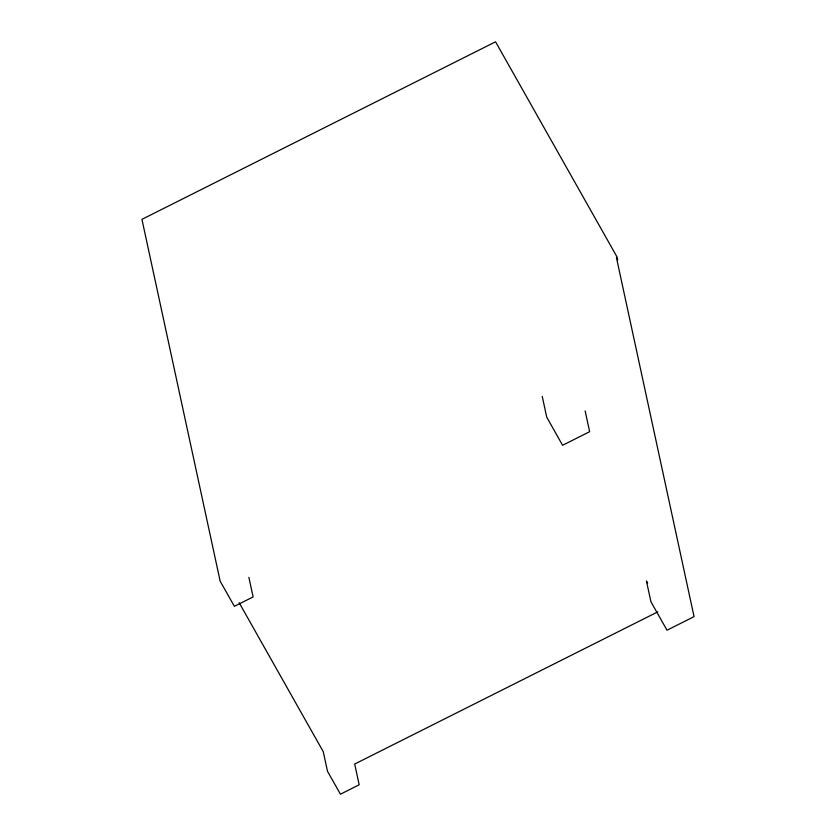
<?xml version="1.0" encoding="UTF-8"?>
<svg xmlns="http://www.w3.org/2000/svg" width="836" height="836" viewBox="0 0 836 836"><rect width="100%" height="100%" fill="white"/><g stroke="black" fill="none" stroke-linecap="round" stroke-linejoin="round"><path stroke-width="1.25" d="M657.859 611.827L354.694 764.052L359.177 784.795L340.44 794.2L327.493 771.262L323.26 751.679L239.127 602.672M647.681 583.183L646.437 580.999L650.92 601.732L667.013 630.229L694.058 616.644L616.414 257.519M617.71 259.818L617.125 257.122L495.56 41.8L141.942 219.356L220.161 581.166L234.373 606.33L253.12 596.925L248.877 577.342M585.158 410.957L589.641 431.7L562.586 445.285L546.734 417.195L542.25 396.452"/></g></svg>
